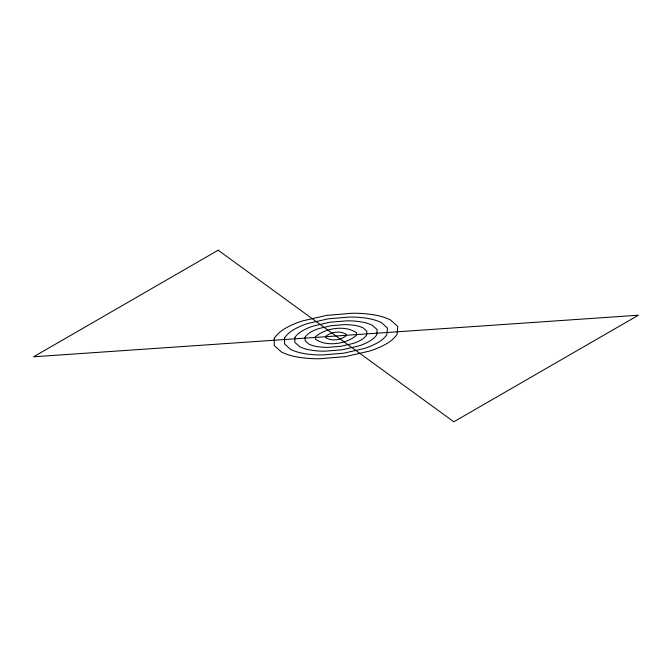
<?xml version="1.0" encoding="UTF-8"?>
<svg xmlns="http://www.w3.org/2000/svg" width="672" height="672" viewBox="0 0 672 672"><rect width="100%" height="100%" fill="white"/><g stroke="black" fill="none" stroke-linecap="round" stroke-linejoin="round"><path stroke-width="1.01" d="M274.252 338.335L274.243 345.551L281.585 352.128A46.654 26.93 0 0 0 299.082 357.311A73.063 42.185 0 0 0 319.973 358.739L345.551 356.588L369.566 351.061A73.063 42.185 0 0 0 386.425 343.804A46.654 26.93 0 0 0 397.093 334.261L397.757 326.449L390.415 319.872A46.654 26.93 0 0 0 372.918 314.689A73.063 42.185 0 0 0 352.027 313.261L326.449 315.412L302.434 320.939A73.063 42.185 0 0 0 285.575 328.196A49.535 28.602 0 0 0 274.252 338.335M284.542 337.94L284.533 343.963L290.657 349.44A38.875 22.445 0 0 0 305.239 353.758A60.883 35.154 0 0 0 322.644 354.942L343.963 353.153L363.972 348.55A60.883 35.154 0 0 0 378.025 342.502A38.875 22.445 0 0 0 386.912 334.547L387.467 328.037L381.343 322.56A38.875 22.445 0 0 0 366.761 318.242A60.883 35.154 0 0 0 349.356 317.058L328.037 318.847L308.028 323.45A60.883 35.154 0 0 0 293.975 329.498A41.278 23.831 0 0 0 284.542 337.94M294.832 337.554L294.823 342.367L299.72 346.752A31.105 17.959 0 0 0 311.388 350.204A48.712 28.123 0 0 0 325.315 351.154L342.367 349.726L358.378 346.038A48.712 28.123 0 0 0 369.617 341.2A31.105 17.959 0 0 0 376.732 334.841L377.177 329.633L372.28 325.248A31.105 17.959 0 0 0 360.612 321.796A48.712 28.123 0 0 0 346.685 320.846L329.633 322.274L313.622 325.962A48.712 28.123 0 0 0 302.383 330.8A33.02 19.068 0 0 0 294.832 337.554M305.122 337.168L305.122 340.78L308.792 344.064A23.327 13.465 0 0 0 317.545 346.66A36.532 21.092 0 0 0 327.986 347.365L340.78 346.29L352.783 343.535A36.532 21.092 0 0 0 361.217 339.898A23.327 13.465 0 0 0 366.542 335.126L366.878 331.22L363.208 327.936A23.327 13.465 0 0 0 354.455 325.34A36.532 21.092 0 0 0 344.014 324.635L331.22 325.71L319.217 328.465A36.532 21.092 0 0 0 310.783 332.102A24.772 14.297 0 0 0 305.122 337.168M315.42 336.781L315.412 339.184C326.298 347.063 346.5 344.064 356.362 335.42L356.588 332.816C345.626 324.904 325.265 327.936 315.42 336.781M325.71 336.386L325.71 337.596C331.54 341.51 340.88 340.116 346.181 335.706L346.29 334.404C340.427 330.473 330.994 331.876 325.71 336.386M218.173 250.211L33.6 356.782L638.4 315.218L453.827 421.789L218.173 250.211"/></g></svg>
